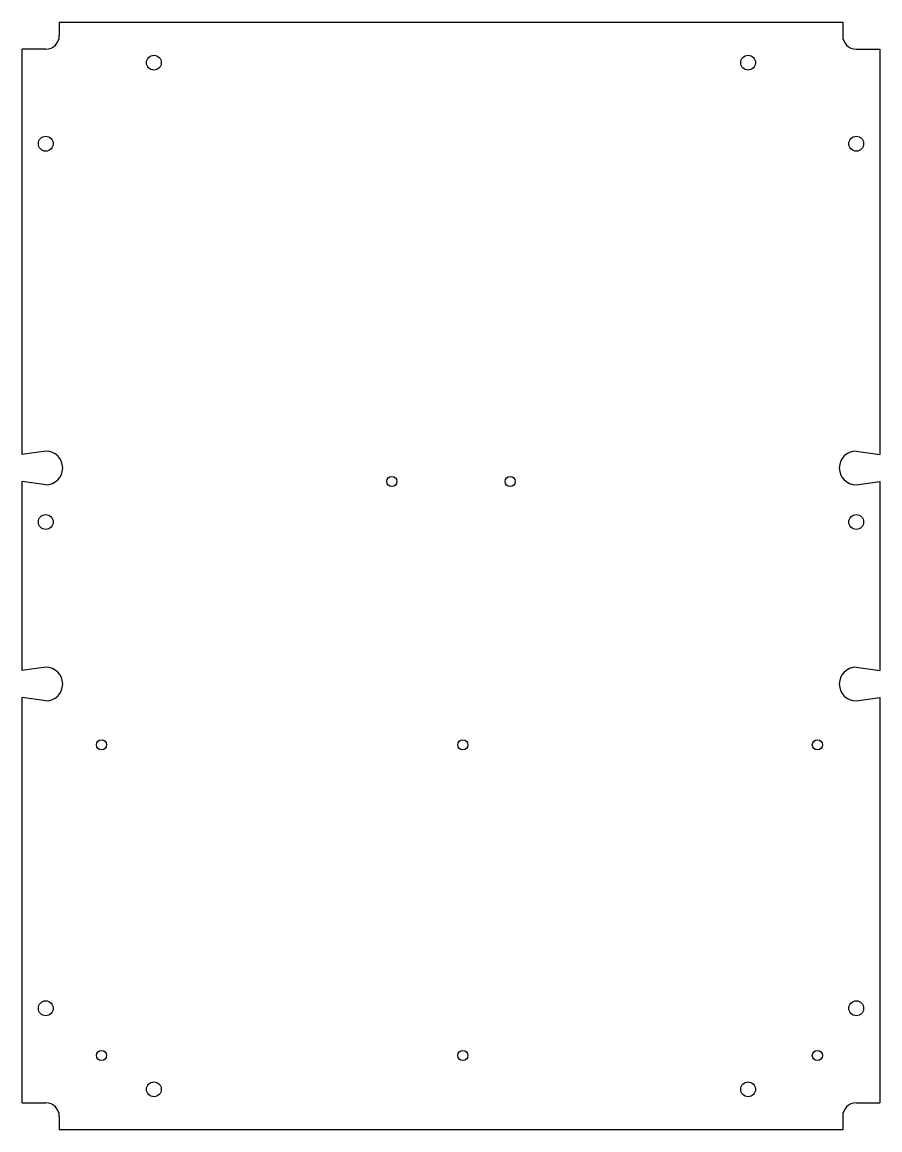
# Model space of a CAD drawing. Header units: millimetres. Extents: x -127 to 127, y -164 to 164.
import ezdxf

# ---------------------------------------------------------------- set-up
doc = ezdxf.new("R2010")
doc.units = ezdxf.units.MM
doc.layers.add('Sketch', color=7, linetype='CONTINUOUS')

msp = doc.modelspace()

# ---------------------------------------------------------------- linework, layer by layer
at = {"layer": 'Sketch'}
for p, q in [((-116, 164), (116, 164)), ((-116, 164), (-116, 160)), ((116, 164), (116, 160)), ((-127, 36), (-127, 156)), ((-120, 156), (-127, 156)), ((120, 156), (127, 156)), ((127, 156), (127, 36)), ((-120, 37), (-127, 36)), ((120, 37), (127, 36)), ((-127, -28), (-127, 28)), ((-120, 27), (-127, 28)), ((120, 27), (127, 28)), ((127, 28), (127, -28)), ((-120, -27), (-127, -28)), ((120, -27), (127, -28)), ((-127, -156), (-127, -36)), ((-120, -37), (-127, -36)), ((120, -37), (127, -36)), ((127, -36), (127, -156)), ((-127, -156), (-120, -156)), ((120, -156), (127, -156)), ((-116, -160), (-116, -164)), ((116, -160), (116, -164)), ((116, -164), (-116, -164))]:
    msp.add_line(p, q, dxfattribs=at)
for centre, radius in [((-88, 152), 2.2), ((88, 152), 2.2), ((-120, 128), 2.2), ((120, 128), 2.2), ((-17.5, 28), 1.5), ((17.5, 28), 1.5), ((-120, 16), 2.2), ((120, 16), 2.2), ((-103.5, -50), 1.5), ((3.5, -50), 1.5), ((108.5, -50), 1.5), ((-120, -128), 2.2), ((120, -128), 2.2), ((-103.5, -142), 1.5), ((3.5, -142), 1.5), ((108.5, -142), 1.5), ((-88, -152), 2.2), ((88, -152), 2.2)]:
    msp.add_circle(centre, radius, dxfattribs=at)
for centre, radius, start, end in [((-120, 160), 4, -90, 0), ((120, 160), 4, 180, -90), ((-120, 32), 5, -90, 90), ((120, 32), 5, 90, -90), ((-120, -32), 5, -90, 90), ((120, -32), 5, 90, -90), ((-120, -160), 4, 0, 90), ((120, -160), 4, 90, 180)]:
    msp.add_arc(centre, radius, start, end, dxfattribs=at)

doc.saveas('drawing.dxf')
